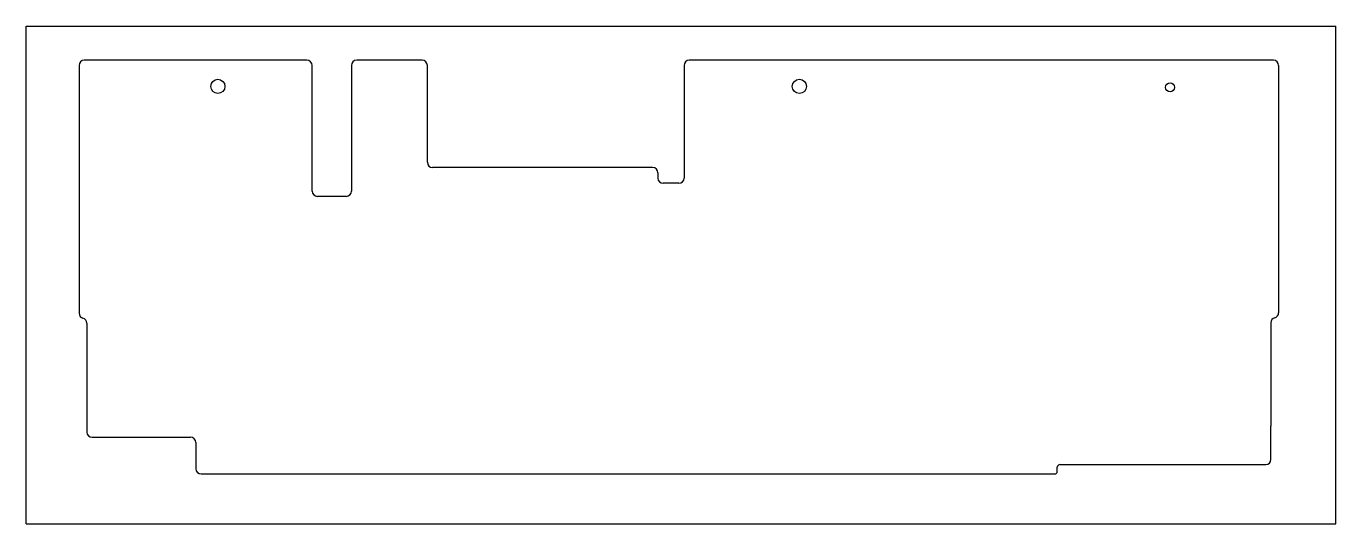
# Model space of a CAD drawing. Extents: x 0 to 500, y 0 to 190.
import ezdxf

# ---------------------------------------------------------------- set-up
doc = ezdxf.new("R2010")
doc.units = 0
doc.header["$LTSCALE"] = 27.5
doc.layers.get('0').update_dxf_attribs({"linetype": 'CONTINUOUS'})

msp = doc.modelspace()

# ---------------------------------------------------------------- linework, layer by layer
at = {"color": 7, "linetype": 'CONTINUOUS'}
for p, q in [((0, 0), (0, 190)), ((0, 190), (500, 190)), ((500, 0), (500, 190)), ((20.18, 175.03), (20.18, 80.42)), ((107.18, 177.03), (22.18, 177.03)), ((109.18, 127.03), (109.18, 175.03)), ((124.18, 175.03), (124.18, 127.03)), ((151.18, 177.03), (126.18, 177.03)), ((153.18, 138.03), (153.18, 175.03)), ((251.18, 175.03), (251.18, 132.03)), ((476.18, 177.03), (253.18, 177.03)), ((478.18, 175.03), (478.18, 80.61)), ((239.18, 136.03), (155.18, 136.03)), ((241.18, 134.03), (241.18, 132.03)), ((249.18, 130.03), (243.18, 130.03)), ((122.18, 125.03), (111.18, 125.03)), ((23.18, 76.55), (23.18, 35.05)), ((475.18, 76.74), (475.18, 37.22)), ((475.23, 37.22), (475.18, 37.22)), ((475.23, 24.62), (475.23, 37.22)), ((25.18, 33.05), (62.78, 33.05)), ((64.78, 31.05), (64.78, 21.03)), ((393.68, 20.03), (393.68, 21.62)), ((394.68, 22.62), (473.23, 22.62)), ((66.78, 19.03), (392.68, 19.03)), ((0, 0), (500, 0))]:
    msp.add_line(p, q, dxfattribs=at)
for centre, radius in [((73.18, 167.03), 2.7), ((295.18, 167.03), 2.7), ((436.73, 166.65), 1.7)]:
    msp.add_circle(centre, radius, dxfattribs=at)
for centre, radius, start, end in [((22.18, 175.03), 2, 90, 180), ((107.18, 175.03), 2, 0, 90), ((126.18, 175.03), 2, 90, 180), ((151.18, 175.03), 2, 0, 90), ((253.18, 175.03), 2, 90, 180), ((476.18, 175.03), 2, 0, 90), ((155.18, 138.03), 2, 180, 270), ((239.18, 134.03), 2, 0, 90), ((243.18, 132.03), 2, 180, 270), ((249.18, 132.03), 2, 270, 0), ((111.18, 127.03), 2, 180, 270), ((122.18, 127.03), 2, 270, 0), ((22.18, 80.42), 2, 180, 255.5225), ((476.18, 80.61), 2, 284.4775, 0), ((21.18, 76.55), 2, 0, 75.5225), ((477.18, 76.74), 2, 104.4775, 180), ((25.18, 35.05), 2, 180, 270), ((62.78, 31.05), 2, 0, 90), ((66.78, 21.03), 2, 180, 270), ((392.68, 20.03), 1, 270, 360), ((394.68, 21.62), 1, 90, 180), ((473.23, 24.62), 2, 270, 360)]:
    msp.add_arc(centre, radius, start, end, dxfattribs=at)

doc.saveas('drawing.dxf')
